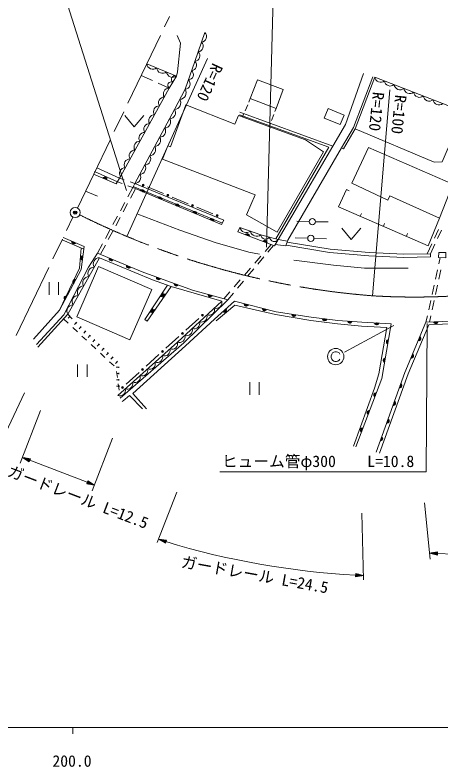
# Model space of a CAD drawing. Units: millimetres, scale not verified. Extents: x 40000 to 680000, y 20000 to 380000.
# Drawn here: x 258778 to 326574, y 198715 to 318394 of the extents above; entities that cross this region are included whole.
import ezdxf
from ezdxf.enums import TextEntityAlignment as Align

# ---------------------------------------------------------------- set-up
doc = ezdxf.new("R2010")
doc.units = ezdxf.units.MM
doc.header["$LTSCALE"] = 1000
doc.header["$PDMODE"] = 32
doc.header["$PDSIZE"] = 500
doc.linetypes.add('CHAIN', pattern=[18.5, 12, -1.5, 3.5, -1.5])
for name, color, linetype, lineweight in [('M-BGD', 7, 'Continuous', 13), ('M-BMK', 2, 'CHAIN', 13), ('M-BMK-SRVR', 3, 'Continuous', 13), ('M-STR-HTXT', 7, 'Continuous', 13), ('M-STR-STRC', 7, 'Continuous', 13), ('M-STR-STRD', 7, 'Continuous', 13), ('M-TTL-BAND', 7, 'Continuous', 13)]:
    doc.layers.add(name, color=color, linetype=linetype, lineweight=lineweight)
doc.layers.add('M-OTRS', color=6, linetype='Continuous')
doc.styles.add('ＭＳ ゴシック', font='')
doc.styles.get('ＭＳ ゴシック').set_extended_font_data('MS Gothic')

msp = doc.modelspace()

# ---------------------------------------------------------------- linework, layer by layer
at = {"layer": 'M-BGD'}
for p, q in [((280635, 307969), (278857, 308783)), ((316036, 308522), (329953, 303113)), ((283323, 306738), (281545, 307552)), ((295809, 304092), (295417, 303171)), ((296230, 305084), (296004, 304552)), ((300156, 303017), (300351, 303532)), ((276258, 302412), (277758, 300612)), ((277758, 300612), (279258, 302412)), ((295222, 302711), (294996, 302179)), ((299626, 301613), (299979, 302549)), ((299255, 300630), (299449, 301146)), ((271439, 293492), (275070, 291851)), ((271789, 294096), (275420, 292456)), ((275420, 292456), (276155, 292191)), ((275070, 291851), (275822, 291566)), ((276723, 289459), (277508, 290926)), ((276757, 291211), (277508, 290926)), ((277095, 291851), (277829, 291586)), ((277508, 290926), (277829, 291586)), ((291635, 285057), (277508, 290926)), ((277592, 291098), (291790, 285247)), ((277829, 291586), (292027, 285735)), ((279861, 291032), (282398, 289987)), ((277164, 289273), (277950, 290742)), ((311536, 290618), (311989, 290406)), ((275543, 287255), (276251, 288577)), ((283785, 289415), (286322, 288370)), ((275985, 287069), (276692, 288392)), ((287709, 287798), (290246, 286752)), ((274363, 285051), (275071, 286373)), ((274805, 284865), (275513, 286188)), ((313735, 286360), (313934, 286819)), ((326341, 286088), (325877, 286275)), ((291635, 285057), (292027, 285735)), ((305612, 285515), (303613, 285580)), ((306612, 285499), (308612, 285499)), ((317405, 284768), (317604, 285226)), ((273183, 282847), (273891, 284169)), ((273625, 282661), (274333, 283983)), ((310801, 284473), (312301, 282673)), ((312301, 282673), (313801, 284473)), ((325538, 282899), (326165, 284262)), ((326007, 282813), (326634, 284176)), ((266275, 282640), (269728, 281113)), ((300678, 282650), (302160, 282401)), ((305362, 282872), (303363, 282926)), ((306362, 282845), (308361, 282789)), ((321074, 283175), (321273, 283634)), ((271925, 280498), (272711, 281965)), ((272367, 280311), (273153, 281779)), ((298566, 280769), (299534, 281881)), ((299019, 280658), (299923, 281735)), ((300184, 281886), (301878, 281637)), ((324377, 280373), (325120, 281990)), ((324887, 280380), (325589, 281905)), ((324887, 280380), (324905, 279922)), ((272211, 279776), (267163, 270759)), ((296925, 278883), (297909, 280015)), ((297412, 278743), (298376, 279892)), ((326450, 279780), (326233, 278795)), ((295283, 276997), (296268, 278129)), ((295805, 276828), (296769, 277977)), ((326019, 277818), (325697, 276353)), ((326243, 276362), (326565, 277827)), ((264210, 275873), (264210, 273873)), ((265710, 275873), (265710, 273873)), ((293642, 275112), (294627, 276243)), ((294198, 274912), (295163, 276062)), ((325482, 275377), (325160, 273912)), ((325705, 273921), (326028, 275386)), ((292017, 273245), (292985, 274357)), ((292652, 273069), (293556, 274146)), ((324945, 272935), (324623, 271470)), ((325168, 271479), (325490, 272944)), ((262418, 265533), (267163, 270759)), ((267163, 270759), (267885, 270067)), ((324408, 270493), (324192, 269508)), ((324739, 269531), (324953, 270503)), ((266497, 270026), (267230, 269346)), ((267524, 270413), (267247, 270124)), ((268535, 269445), (268258, 269156)), ((268463, 269514), (268607, 269375)), ((285975, 268232), (288038, 270098)), ((267963, 268665), (268696, 267985)), ((269257, 268753), (268980, 268464)), ((269185, 268822), (269329, 268684)), ((269907, 268130), (270051, 267992)), ((269429, 267304), (270162, 266624)), ((269979, 268061), (269702, 267772)), ((270701, 267369), (270425, 267080)), ((270629, 267438), (270774, 267300)), ((282800, 265360), (284863, 267226)), ((270894, 265944), (271627, 265263)), ((271423, 266678), (271147, 266389)), ((271351, 266747), (271496, 266608)), ((272145, 265986), (271869, 265697)), ((272073, 266055), (272218, 265917)), ((272360, 264583), (273093, 263902)), ((272868, 265294), (272591, 265005)), ((272795, 265363), (272940, 265225)), ((273590, 264602), (273313, 264313)), ((273517, 264671), (273662, 264533)), ((309309, 264615), (309179, 264420)), ((309504, 264745), (309309, 264615)), ((309699, 264810), (309504, 264745)), ((309959, 264810), (309699, 264810)), ((310154, 264745), (309959, 264810)), ((310349, 264615), (310154, 264745)), ((310479, 264420), (310349, 264615)), ((274312, 263910), (274035, 263622)), ((274240, 263980), (274384, 263841)), ((279625, 262489), (281688, 264354)), ((309179, 264420), (309114, 264160)), ((309114, 264160), (309114, 263900)), ((309114, 263900), (309179, 263640)), ((309179, 263640), (309309, 263445)), ((309309, 263445), (309504, 263315)), ((309504, 263315), (309699, 263250)), ((309959, 263250), (310154, 263315)), ((310154, 263315), (310349, 263445)), ((310349, 263445), (310479, 263640)), ((268741, 262798), (268741, 260798)), ((270241, 262798), (270241, 260798)), ((273826, 263222), (274559, 262541)), ((275034, 263219), (274757, 262930)), ((275296, 262327), (274896, 262322)), ((274962, 263288), (275106, 263149)), ((275294, 262427), (275297, 262227)), ((309699, 263250), (309959, 263250)), ((275308, 261327), (274908, 261322)), ((274938, 261678), (275071, 260687)), ((275307, 261427), (275309, 261227)), ((276450, 259617), (278513, 261482)), ((275321, 260327), (274921, 260322)), ((275319, 260427), (275322, 260227)), ((296138, 259944), (296138, 257944)), ((297638, 259944), (297638, 257944)), ((275333, 259327), (274933, 259322)), ((275204, 259696), (275337, 258705)), ((275332, 259427), (275334, 259227))]:
    msp.add_line(p, q, dxfattribs=at)
for points in [[(277829, 291586), (284179, 303367), (285874, 306578), (287408, 311019), (288995, 315603)], [(284572, 315139), (285107, 313891), (284625, 309378), (284465, 308682)], [(279743, 310625), (284465, 308682), (283323, 306738), (275546, 292674)], [(309347, 297534), (311376, 300990), (314265, 309070)], [(315746, 308566), (312647, 300477), (310756, 297249), (311041, 297124), (312932, 300281), (316036, 308522)], [(300678, 282650), (309347, 297534), (294542, 302921)], [(312932, 300281), (325494, 294961), (326760, 295033), (328544, 299224), (329953, 303113)], [(294489, 302511), (308705, 297338), (300284, 282759)], [(310756, 297249), (302217, 282556), (301878, 281637)], [(275546, 292674), (274886, 291532), (271283, 293046)], [(326341, 286088), (324557, 281664), (310252, 287871), (311536, 290618)], [(316254, 248844), (320821, 261508), (324192, 269508), (333324, 269883), (337551, 270382), (345667, 271622), (353391, 273415), (363682, 276188), (381252, 280870), (400881, 286079)], [(316817, 248642), (321377, 261291), (324647, 269094), (333351, 269504), (337699, 269936), (345819, 271167), (352378, 272554), (363837, 275611), (381405, 280293), (401822, 285764)], [(300678, 282650), (300054, 281686), (294257, 283862), (294578, 284594)], [(294578, 284594), (297914, 283416), (300678, 282650)], [(266452, 283007), (269785, 281568), (269321, 277885), (265861, 271446)], [(269322, 281292), (269018, 278081), (265861, 271446), (261723, 266826)], [(301932, 281783), (308843, 280594), (315104, 280050), (320651, 279782), (324905, 279922)], [(302107, 282259), (308913, 281134), (315141, 280593), (320652, 280327), (324887, 280380)], [(262169, 265970), (266539, 270697), (270481, 278286), (271925, 280498)], [(271925, 280498), (278989, 277501), (287051, 274621), (292652, 273069)], [(272211, 279776), (280683, 276262), (283644, 275192), (291671, 272855)], [(283644, 275192), (279827, 269646), (279453, 269914), (283046, 275408)], [(275511, 257417), (285660, 266229), (292652, 273069)], [(275118, 257827), (284625, 266327), (291671, 272855)], [(290502, 269965), (293713, 272837), (300348, 271151), (305931, 270295), (310145, 269785), (313958, 269510), (318667, 269270), (317186, 260565), (313048, 249685)], [(290815, 269729), (293744, 272231), (300237, 270741), (305873, 269782), (310087, 269227), (313912, 268888), (317934, 268683), (316672, 261264), (315969, 259020), (312660, 249754)], [(279684, 255714), (277526, 258166), (285901, 265729), (290502, 269965)], [(275823, 256891), (275965, 257007), (277018, 257863), (279060, 255723)]]:
    msp.add_lwpolyline(points, dxfattribs=at)
for points in [[(296230, 305084), (300351, 303532), (301477, 306523), (297357, 308075)], [(294366, 302408), (305033, 298529), (307869, 296638), (300520, 283822), (295633, 286605), (297006, 289798), (282246, 295452), (283093, 297601), (283539, 297441), (285956, 304094), (293787, 301026)], [(307985, 301980), (310553, 300946), (311163, 302460), (308595, 303494)], [(326341, 286088), (328479, 291501), (315048, 297298), (312373, 291626), (318116, 288950), (318437, 289610)], [(326203, 279782), (327331, 279773), (327337, 280593), (326209, 280602)], [(272077, 278351), (280532, 274694), (277076, 266704), (268621, 270360)]]:
    msp.add_lwpolyline(points, close=True, dxfattribs=at)
for centre, radius in [((279167, 291318), 150), ((279167, 291318), 120), ((279167, 291318), 100), ((283091, 289701), 150), ((283091, 289701), 120), ((283091, 289701), 100), ((287015, 288084), 150), ((287015, 288084), 120), ((287015, 288084), 100), ((290939, 286467), 150), ((290939, 286467), 120), ((290939, 286467), 100), ((306112, 285499), 500), ((305862, 282859), 500), ((288594, 270601), 150), ((288594, 270601), 120), ((288594, 270601), 100), ((285419, 267729), 150), ((285419, 267729), 120), ((285419, 267729), 100), ((282244, 264857), 150), ((282244, 264857), 120), ((282244, 264857), 100), ((309829, 264030), 1300), ((279069, 261986), 150), ((279069, 261986), 120), ((279069, 261986), 100), ((275894, 259114), 150), ((275894, 259114), 120), ((275894, 259114), 100)]:
    msp.add_circle(centre, radius, dxfattribs=at)
for centre, radius, start, end in [((288349, 314971), 904, 277.43271, 44.36499), ((287820, 313443), 904, 277.43271, 44.36499), ((287291, 311915), 904, 277.43271, 44.36499), ((280710, 310739), 974, 186.76095, 308.51597), ((282284, 310092), 974, 186.76095, 308.51597), ((286809, 310397), 863, 275.83278, 46.05929), ((283858, 309444), 974, 186.76095, 308.51597), ((286297, 308917), 863, 275.83278, 46.05929), ((283667, 307190), 568, 66.42887, 232.73197), ((284238, 308162), 568, 66.42887, 232.73197), ((285786, 307436), 863, 275.83278, 46.05929), ((316968, 308630), 938, 186.60128, 310.92074), ((318514, 308029), 938, 186.60128, 310.92074), ((283281, 305843), 896, 87.27741, 214.84191), ((284943, 306043), 1074, 274.47414, 29.87766), ((320060, 307428), 938, 186.60128, 310.92074), ((321607, 306827), 938, 186.60128, 310.92074), ((282503, 304437), 896, 87.27741, 214.84191), ((323153, 306226), 938, 186.60128, 310.92074), ((324699, 305625), 938, 186.60128, 310.92074), ((284096, 304437), 1074, 274.47414, 29.87766), ((326246, 305024), 938, 186.60128, 310.92074), ((281725, 303031), 896, 87.27741, 214.84191), ((283387, 302844), 950, 269.93813, 33.41381), ((280948, 301624), 896, 87.27741, 214.84191), ((282593, 301371), 950, 269.93813, 33.41381), ((280170, 300218), 896, 87.27741, 214.84191), ((281799, 299899), 950, 269.93813, 33.41381), ((279392, 298811), 896, 87.27741, 214.84191), ((278614, 297405), 896, 87.27741, 214.84191), ((281005, 298426), 950, 269.93813, 33.41381), ((277837, 295998), 896, 87.27741, 214.84191), ((280212, 296953), 950, 269.93813, 33.41381), ((279418, 295481), 950, 269.93813, 33.41381), ((277059, 294592), 896, 87.27741, 214.84191), ((278624, 294008), 950, 269.93813, 33.41381), ((276281, 293186), 896, 87.27741, 214.84191), ((273064, 292239), 354, 346.00372, 148.4089), ((273064, 292239), 283, 348.22776, 146.18486), ((273064, 292239), 212, 351.97409, 142.43853), ((273064, 292239), 142, 359.68582, 134.7268), ((273064, 292239), 100, 10.00348, 124.40914), ((277830, 292535), 950, 269.93813, 33.41381), ((279010, 290243), 354, 346.23921, 148.64439), ((279010, 290243), 283, 348.46325, 146.42035), ((279010, 290243), 212, 352.20958, 142.67403), ((279010, 290243), 142, 359.92131, 134.9623), ((279010, 290243), 100, 10.23897, 124.64464), ((281780, 289092), 354, 346.23921, 148.64439), ((281780, 289092), 283, 348.46325, 146.42035), ((281780, 289092), 212, 352.20958, 142.67403), ((281780, 289092), 142, 359.92131, 134.9623), ((281780, 289092), 100, 10.23897, 124.64464), ((284551, 287942), 354, 346.23921, 148.64439), ((284551, 287942), 283, 348.46325, 146.42035), ((284551, 287942), 212, 352.20958, 142.67403), ((284551, 287942), 142, 359.92131, 134.9623), ((284551, 287942), 100, 10.23897, 124.64464), ((287321, 286791), 354, 346.23921, 148.64439), ((287321, 286791), 283, 348.46325, 146.42035), ((287321, 286791), 212, 352.20958, 142.67403), ((287321, 286791), 142, 359.92131, 134.9623), ((287321, 286791), 100, 10.23897, 124.64464), ((290092, 285640), 354, 346.23921, 148.64439), ((290092, 285640), 283, 348.46325, 146.42035), ((290092, 285640), 212, 352.20958, 142.67403), ((290092, 285640), 142, 359.92131, 134.9623), ((290092, 285640), 100, 10.23897, 124.64464), ((295589, 284801), 1032, 191.58973, 309.5302), ((297257, 284212), 1032, 191.58973, 309.5302), ((295732, 283251), 354, 348.22205, 150.62723), ((295732, 283251), 283, 350.44609, 148.40319), ((295732, 283251), 212, 354.19241, 144.65686), ((295732, 283251), 142, 1.90414, 136.94513), ((295732, 283251), 100, 12.22181, 126.62747), ((298675, 283480), 764, 184.73594, 324.25397), ((298541, 282197), 354, 348.22205, 150.62723), ((298541, 282197), 283, 350.44609, 148.40319), ((300058, 283096), 764, 184.73594, 324.25397), ((268140, 282337), 354, 165.44138, 327.84656), ((268140, 282337), 283, 167.66542, 325.62252), ((268140, 282337), 212, 171.41174, 321.87619), ((268140, 282337), 142, 179.12347, 314.16446), ((268140, 282337), 100, 189.44113, 303.8468), ((298541, 282197), 212, 354.19241, 144.65686), ((298541, 282197), 142, 1.90414, 136.94513), ((298541, 282197), 100, 12.22181, 126.62747), ((269607, 279720), 354, 91.62118, 254.02636), ((269607, 279720), 283, 93.84522, 251.80232), ((269607, 279720), 212, 97.59154, 248.05599), ((269607, 279720), 142, 105.30327, 240.34426), ((269607, 279720), 100, 115.62093, 230.0266), ((272219, 278784), 992, 90.47528, 211.04087), ((274097, 279635), 354, 165.80869, 328.21387), ((274097, 279635), 283, 168.03273, 325.98983), ((274097, 279635), 212, 171.77906, 322.24351), ((274097, 279635), 142, 179.49079, 314.53178), ((274097, 279635), 100, 189.80845, 304.21411), ((271378, 277281), 992, 90.47528, 211.04087), ((276859, 278464), 354, 165.80869, 328.21387), ((276859, 278464), 283, 168.03273, 325.98983), ((276859, 278464), 212, 171.77906, 322.24351), ((276859, 278464), 142, 179.49079, 314.53178), ((276859, 278464), 100, 189.80845, 304.21411), ((270536, 275779), 992, 90.47528, 211.04087), ((281626, 276617), 354, 169.13556, 331.54074), ((281626, 276617), 283, 171.3596, 329.3167), ((281626, 276617), 212, 175.10592, 325.57037), ((281626, 276617), 142, 182.81765, 317.85864), ((281626, 276617), 100, 193.13531, 307.54098), ((268349, 275961), 354, 70.544, 232.94918), ((268349, 275961), 283, 72.76804, 230.72514), ((268349, 275961), 212, 76.51436, 226.97881), ((268349, 275961), 142, 84.22609, 219.26708), ((268349, 275961), 100, 94.54376, 208.94942), ((269695, 274276), 992, 90.47528, 211.04087), ((284451, 275607), 354, 169.13556, 331.54074), ((284451, 275607), 283, 171.3596, 329.3167), ((284451, 275607), 212, 175.10592, 325.57037), ((284451, 275607), 142, 182.81765, 317.85864), ((284451, 275607), 100, 193.13531, 307.54098), ((282025, 273946), 354, 245.61103, 48.01621), ((282025, 273946), 283, 247.83507, 45.79217), ((282025, 273946), 212, 251.5814, 42.04584), ((266929, 273318), 354, 70.544, 232.94918), ((266929, 273318), 283, 72.76804, 230.72514), ((266929, 273318), 212, 76.51436, 226.97881), ((266929, 273318), 142, 84.22609, 219.26708), ((266929, 273318), 100, 94.54376, 208.94942), ((268854, 272773), 992, 90.47528, 211.04087), ((282025, 273946), 142, 259.29313, 34.33411), ((282025, 273946), 100, 269.61079, 24.01645), ((282631, 273624), 354, 64.25468, 226.65986), ((282631, 273624), 283, 66.47872, 224.43582), ((282631, 273624), 212, 70.22505, 220.68949), ((282631, 273624), 142, 77.93678, 212.97776), ((282631, 273624), 100, 88.25444, 202.6601), ((289866, 273897), 354, 173.31095, 335.71613), ((289866, 273897), 283, 175.53499, 333.49209), ((289866, 273897), 212, 179.28132, 329.74576), ((289866, 273897), 142, 186.99305, 322.03403), ((289866, 273897), 100, 197.31071, 311.71637), ((268013, 271270), 992, 90.47528, 211.04087), ((280383, 271435), 354, 245.61103, 48.01621), ((289644, 271509), 891, 248.83419, 16.8011), ((290818, 272597), 891, 248.83419, 16.8011), ((295590, 272416), 354, 174.54393, 336.94911), ((295590, 272416), 283, 176.76797, 334.72507), ((295590, 272416), 212, 180.5143, 330.97875), ((295590, 272416), 142, 188.22603, 323.26702), ((295590, 272416), 100, 198.54369, 312.94935), ((298498, 271677), 354, 174.54393, 336.94911), ((298498, 271677), 283, 176.76797, 334.72507), ((298498, 271677), 212, 180.5143, 330.97875), ((280383, 271435), 283, 247.83507, 45.79217), ((280383, 271435), 212, 251.5814, 42.04584), ((280383, 271435), 142, 259.29313, 34.33411), ((280383, 271435), 100, 269.61079, 24.01645), ((280930, 271153), 354, 64.25468, 226.65986), ((280930, 271153), 283, 66.47872, 224.43582), ((280930, 271153), 212, 70.22505, 220.68949), ((280930, 271153), 142, 77.93678, 212.97776), ((280930, 271153), 100, 88.25444, 202.6601), ((288470, 270421), 891, 248.83419, 16.8011), ((292072, 271442), 354, 230.60827, 33.01345), ((292072, 271442), 283, 232.83231, 30.78941), ((292072, 271442), 212, 236.57864, 27.04309), ((292072, 271442), 142, 244.29037, 19.33136), ((292072, 271442), 100, 254.60803, 9.0137), ((298498, 271677), 142, 188.22603, 323.26702), ((298498, 271677), 100, 198.54369, 312.94935), ((303148, 270777), 354, 180.07876, 342.48394), ((303148, 270777), 283, 182.3028, 340.2599), ((303148, 270777), 212, 186.04913, 336.51357), ((303148, 270777), 142, 193.76086, 328.80185), ((303148, 270777), 100, 204.07852, 318.48418), ((287295, 269333), 891, 248.83419, 16.8011), ((308045, 270094), 354, 181.8889, 344.29408), ((308045, 270094), 283, 184.11294, 342.07004), ((308045, 270094), 212, 187.85926, 338.32371), ((308045, 270094), 142, 195.57099, 330.61198), ((308045, 270094), 100, 205.88866, 320.29432), ((312055, 269702), 354, 184.68322, 347.0884), ((312055, 269702), 283, 186.90726, 344.86436), ((312055, 269702), 212, 190.65359, 341.11803), ((312055, 269702), 142, 198.36532, 333.4063), ((312055, 269702), 100, 208.68298, 323.08864), ((316315, 269444), 354, 185.87006, 348.27524), ((316315, 269444), 283, 188.0941, 346.0512), ((316315, 269444), 212, 191.84043, 342.30488), ((316315, 269444), 142, 199.55216, 334.59315), ((316315, 269444), 100, 209.86982, 324.27548), ((325758, 269627), 354, 191.14612, 353.5513), ((325758, 269627), 283, 193.37016, 351.32726), ((325758, 269627), 212, 197.11648, 347.58093), ((325758, 269627), 142, 204.82821, 339.8692), ((325758, 269627), 100, 215.14587, 329.55154), ((286121, 268245), 891, 248.83419, 16.8011), ((284947, 267157), 891, 248.83419, 16.8011), ((323039, 266912), 354, 255.94663, 58.3518), ((323039, 266912), 283, 258.17066, 56.12776), ((323039, 266912), 212, 261.91699, 52.38144), ((323039, 266912), 142, 269.62872, 44.66971), ((323039, 266912), 100, 279.94638, 34.35205), ((283774, 266083), 885, 247.59324, 15.99995), ((318231, 266387), 354, 89.1448, 251.54998), ((318231, 266387), 283, 91.36884, 249.32594), ((318231, 266387), 212, 95.11517, 245.57961), ((318231, 266387), 142, 102.8269, 237.86788), ((318231, 266387), 100, 113.14456, 227.55022), ((282586, 265020), 885, 247.59324, 15.99995), ((281398, 263958), 885, 247.59324, 15.99995), ((317728, 263430), 354, 89.1448, 251.54998), ((317728, 263430), 283, 91.36884, 249.32594), ((317728, 263430), 212, 95.11517, 245.57961), ((317728, 263430), 142, 102.8269, 237.86788), ((317728, 263430), 100, 113.14456, 227.55022), ((321874, 264147), 354, 255.94663, 58.3518), ((321874, 264147), 283, 258.17066, 56.12776), ((321874, 264147), 212, 261.91699, 52.38144), ((321874, 264147), 142, 269.62872, 44.66971), ((321874, 264147), 100, 279.94638, 34.35205), ((280209, 262895), 885, 247.59324, 15.99995), ((277832, 260771), 885, 247.59324, 15.99995), ((279021, 261833), 885, 247.59324, 15.99995), ((276644, 259708), 885, 247.59324, 15.99995), ((320013, 259428), 354, 258.96996, 61.37514), ((275456, 258646), 885, 247.59324, 15.99995), ((320013, 259428), 283, 261.194, 59.1511), ((320013, 259428), 212, 264.94033, 55.40478), ((320013, 259428), 142, 272.65206, 47.69305), ((320013, 259428), 100, 282.96972, 37.37538), ((316234, 257910), 354, 77.97421, 240.37938), ((316234, 257910), 283, 80.19825, 238.15535), ((316234, 257910), 212, 83.94457, 234.40902), ((316234, 257910), 142, 91.6563, 226.69729), ((316234, 257910), 100, 101.97396, 216.37963), ((318995, 256606), 354, 258.96996, 61.37514), ((318995, 256606), 283, 261.194, 59.1511), ((318995, 256606), 212, 264.94033, 55.40478), ((318995, 256606), 142, 272.65206, 47.69305), ((318995, 256606), 100, 282.96972, 37.37538), ((315168, 255106), 354, 77.97421, 240.37938), ((315168, 255106), 283, 80.19825, 238.15535), ((315168, 255106), 212, 83.94457, 234.40902), ((315168, 255106), 142, 91.6563, 226.69729), ((315168, 255106), 100, 101.97396, 216.37963), ((317978, 253784), 354, 258.96996, 61.37514), ((317978, 253784), 283, 261.194, 59.1511), ((317978, 253784), 212, 264.94033, 55.40478), ((317978, 253784), 142, 272.65206, 47.69305), ((317978, 253784), 100, 282.96972, 37.37538), ((314101, 252302), 354, 77.97421, 240.37938), ((314101, 252302), 283, 80.19825, 238.15535), ((314101, 252302), 212, 83.94457, 234.40902), ((314101, 252302), 142, 91.6563, 226.69729), ((314101, 252302), 100, 101.97396, 216.37963), ((316960, 250962), 354, 258.96996, 61.37514), ((316960, 250962), 283, 261.194, 59.1511), ((316960, 250962), 212, 264.94033, 55.40478), ((316960, 250962), 142, 272.65206, 47.69305), ((316960, 250962), 100, 282.96972, 37.37538)]:
    msp.add_arc(centre, radius, start, end, dxfattribs=at)
at = {"layer": 'M-BMK'}
for p, q in [((268698, 287674), (283363, 318146)), ((258948, 267414), (268004, 286233))]:
    msp.add_line(p, q, dxfattribs=at)
for centre, radius, start, end in [((325483, 399905), 126579, 243.53145, 265.54927), ((322365, 384946), 111440, 266.5508, 283.47868)]:
    msp.add_arc(centre, radius, start, end, dxfattribs=at)
at = {"layer": 'M-BMK-SRVR'}
for p, q in [((276588, 283152), (289436, 311458)), ((315661, 273708), (318462, 306471))]:
    msp.add_line(p, q, dxfattribs=at)
msp.add_circle((268351, 286953), 800, dxfattribs=at)
at = {"layer": 'M-OTRS'}
msp.add_point((268351, 286953), dxfattribs=at)
at = {"layer": 'M-STR-HTXT'}
for p, q in [((276511, 290469), (264743, 327639)), ((298810, 281445), (299904, 322383)), ((324382, 269273), (324211, 245701)), ((260289, 258274), (256454, 250133)), ((262828, 255454), (259599, 247053)), ((274309, 251041), (271080, 242640)), ((259958, 247987), (261035, 247305)), ((259958, 247987), (261214, 247772)), ((259958, 247987), (261124, 247538)), ((261106, 247492), (260173, 247850)), ((261142, 247585), (260209, 247944)), ((260460, 247901), (261160, 247632)), ((261178, 247678), (260711, 247858)), ((260963, 247815), (261196, 247725)), ((261035, 247305), (261214, 247772)), ((260388, 247714), (261088, 247445)), ((261070, 247398), (260604, 247578)), ((260819, 247441), (261053, 247352)), ((261124, 247538), (270272, 244022)), ((324211, 245701), (291391, 245701)), ((270362, 244256), (270182, 243789)), ((270326, 244162), (270793, 243983)), ((270577, 244119), (270344, 244209)), ((271439, 243574), (270362, 244256)), ((271439, 243574), (270182, 243789)), ((270434, 243746), (270200, 243835)), ((270218, 243882), (270685, 243703)), ((270936, 243660), (270236, 243929)), ((270254, 243975), (271187, 243617)), ((271439, 243574), (270272, 244022)), ((270290, 244069), (271223, 243710)), ((271008, 243846), (270308, 244116)), ((284516, 242479), (281404, 234448)), ((323954, 240729), (324872, 231776)), ((313964, 239095), (314269, 228492)), ((281599, 234950), (282715, 234335)), ((281599, 234950), (282866, 234812)), ((281599, 234950), (282790, 234573)), ((282775, 234526), (281822, 234827)), ((282806, 234621), (281852, 234923)), ((282045, 234704), (282760, 234478)), ((282106, 234895), (282821, 234669)), ((282745, 234430), (282268, 234581)), ((282836, 234716), (282359, 234867)), ((282612, 234839), (282851, 234764)), ((282715, 234335), (282866, 234812)), ((282492, 234458), (282730, 234383)), ((324770, 232770), (326034, 232942)), ((324770, 232770), (326002, 232443)), ((324770, 232770), (326018, 232692)), ((326015, 232642), (325017, 232705)), ((326021, 232742), (325023, 232805)), ((325263, 232639), (326012, 232593)), ((325276, 232839), (326024, 232792)), ((326009, 232543), (325510, 232574)), ((326027, 232842), (325528, 232873)), ((325756, 232508), (326005, 232493)), ((325781, 232908), (326030, 232892)), ((326002, 232443), (326034, 232942)), ((313011, 229497), (312989, 228997)), ((314249, 229193), (312989, 228997)), ((313241, 229036), (312992, 229047)), ((312994, 229097), (313493, 229076)), ((313745, 229115), (312996, 229147)), ((312998, 229197), (313997, 229154)), ((314249, 229193), (313000, 229247)), ((313002, 229297), (314001, 229254)), ((313754, 229315), (313004, 229347)), ((313006, 229397), (313506, 229375)), ((313258, 229436), (313009, 229447)), ((314249, 229193), (313011, 229497))]:
    msp.add_line(p, q, dxfattribs=at)
for centre, radius, start, end in [((340310, 481064), 248779, 266.7066, 285.00543), ((319623, 355139), 126061, 253.01205, 266.98834)]:
    msp.add_arc(centre, radius, start, end, dxfattribs=at)
at = {"layer": 'M-STR-STRC'}
msp.add_line((319050, 268982), (311228, 264712), dxfattribs=at)
at = {"layer": 'M-STR-STRD'}
msp.add_line((269995, 290370), (271910, 289553), dxfattribs=at)
for points in [[(278313, 286717), (285002, 284131), (290638, 282205), (295989, 280671), (297684, 280332)], [(303178, 279395), (309474, 278557), (314415, 278111), (321371, 278102)]]:
    msp.add_lwpolyline(points, dxfattribs=at)
at = {"layer": 'M-TTL-BAND'}
for p, q in [((40000, 205000), (579000, 205000)), ((268000, 205000), (268000, 204000))]:
    msp.add_line(p, q, dxfattribs=at)

# ---------------------------------------------------------------- texts
at = {"layer": 'M-BMK-SRVR', "style": 'ＭＳ ゴシック'}
for s, rotation, p in [('R=120', 245.19, (291097, 310492)), ('R=120', 264.098, (316651, 306130)), ('R=100', 264.098, (320203, 305663))]:
    msp.add_text(s, height=1833, rotation=rotation, dxfattribs=at).set_placement(p, align=Align.MIDDLE_LEFT)
at = {"layer": 'M-STR-HTXT', "style": 'ＭＳ ゴシック'}
msp.add_text('ヒューム管φ300\u3000\u3000L=10.8', height=1833, dxfattribs=at).set_placement((307016, 245901), align=Align.BOTTOM_CENTER)
for s, rotation, p in [('ガードレール L=12.5', 338.974, (268281, 240317)), ('ガードレール L=24.5', 349.777, (296681, 227887))]:
    msp.add_text(s, height=1833, rotation=rotation, dxfattribs=at).set_placement(p, align=Align.BOTTOM_CENTER)
at = {"layer": 'M-TTL-BAND', "style": 'ＭＳ ゴシック'}
msp.add_text('200.0', height=1833, dxfattribs=at).set_placement((267844, 198195), align=Align.BOTTOM_CENTER)

doc.saveas('drawing.dxf')
